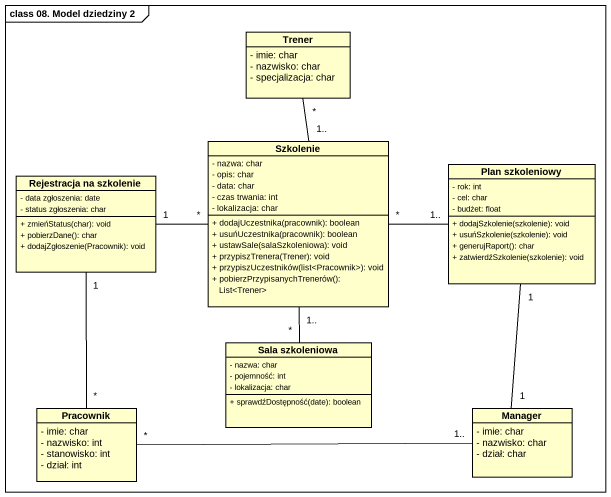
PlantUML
@startuml
mainframe class 08. Model dziedziny 2
hide circle
hide empty members
skinparam classAttributeIconSize 0
class Trener {
  - imie: char
  - nazwisko: char
  - specjalizacja: char
}
class Szkolenie {
  - nazwa: char
  - opis: char
  - data: char
  - czas trwania: int
  - lokalizacja: char
  + dodajUczestnika(pracownik): boolean
  + usuńUczestnika(pracownik): boolean
  + ustawSale(salaSzkoleniowa): void
  + przypiszTrenera(Trener): void
  + przypiszUczestników(list<Pracownik>): void
  + pobierzPrzypisanychTrenerów(): List<Trener>
}
class "Rejestracja na szkolenie" as Rejestracja_na_szkolenie {
  - data zgłoszenia: date
  - status zgłoszenia: char
  + zmieńStatus(char): void
  + pobierzDane(): char
  + dodajZgłoszenie(Pracownik): void
}
class "Plan szkoleniowy" as Plan_szkoleniowy {
  - rok: int
  - cel: char
  - budżet: float
  + dodajSzkolenie(szkolenie): void
  + usuńSzkolenie(szkolenie): void
  + generujRaport(): char
  + zatwierdźSzkolenie(szkolenie): void
}
class "Sala szkoleniowa" as Sala_szkoleniowa {
  - nazwa: char
  - pojemność: int
  - lokalizacja: char
  + sprawdźDostępność(date): boolean
}
class Pracownik {
  - imie: char
  - nazwisko: int
  - stanowisko: int
  - dział: int
}
class Manager {
  - imie: char
  - nazwisko: char
  - dział: char
}
Szkolenie "1.." -up- "*" Trener
Szkolenie "*" -left- "1" Rejestracja_na_szkolenie
Szkolenie "1.." -- "*" Sala_szkoleniowa
Rejestracja_na_szkolenie "1" -- "*" Pracownik
Plan_szkoleniowy "1.." -left- "*" Szkolenie
Pracownik "*" -right- "1.." Manager
Manager "1" -up- "1" Plan_szkoleniowy
@enduml
